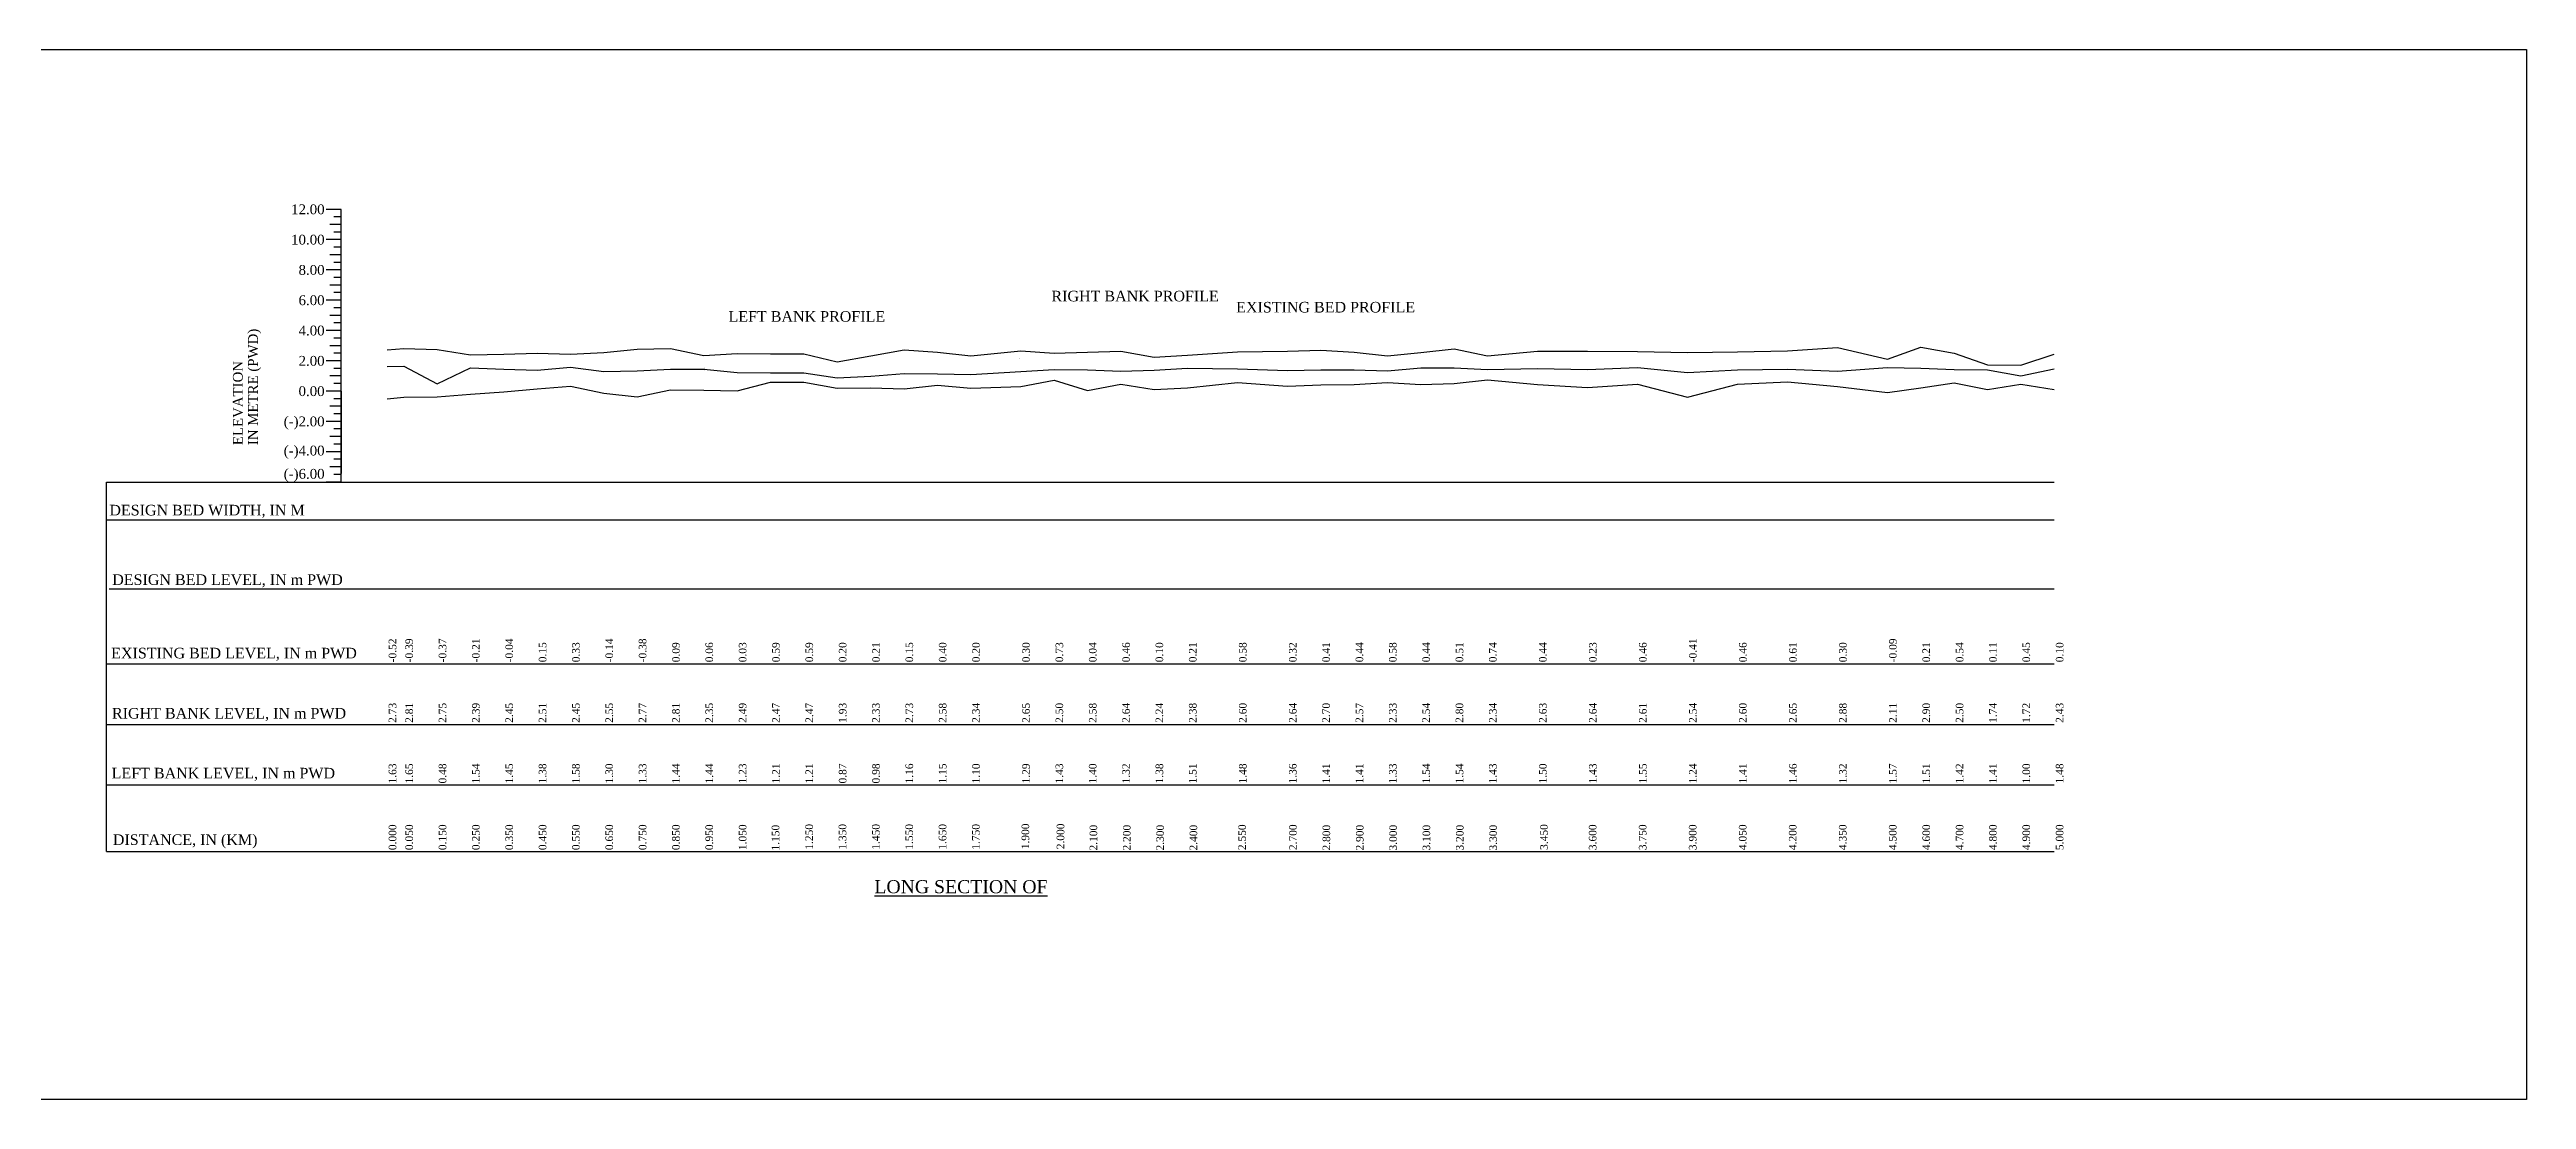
# Model space of a CAD drawing. Header units: metres. Extents: x -148477 to 168932, y -55673 to -2736.
# Drawn here: x -15485.3 to -15321.9, y -15404.2 to -15334.9 of the extents above; entities that cross this region are included whole.
import ezdxf
from ezdxf.enums import TextEntityAlignment as Align

# ---------------------------------------------------------------- set-up
doc = ezdxf.new("R2010")
doc.units = ezdxf.units.M
doc.styles.add('liza', font='times.ttf', dxfattribs={"height": 2})
doc.styles.get("Standard").update_dxf_attribs({"font": 'times.ttf'})

msp = doc.modelspace()

# ---------------------------------------------------------------- linework, layer by layer
at = {"color": 0, "lineweight": 30}
for p, q in [((-15466.0654, -15345.4715), (-15467.0654, -15345.4715)), ((-15466.0654, -15346.4715), (-15466.8154, -15346.4715)), ((-15466.0654, -15345.9715), (-15466.5654, -15345.9715)), ((-15466.0654, -15363.4715), (-15466.0654, -15345.4715)), ((-15466.0654, -15347.4715), (-15467.0654, -15347.4715)), ((-15466.0654, -15347.4715), (-15467.0654, -15347.4715)), ((-15466.0654, -15347.4715), (-15467.0654, -15347.4715)), ((-15466.0654, -15346.9715), (-15466.5654, -15346.9715)), ((-15466.0654, -15347.9715), (-15466.5654, -15347.9715)), ((-15466.0654, -15349.4715), (-15467.0654, -15349.4715)), ((-15466.0654, -15349.4715), (-15467.0654, -15349.4715)), ((-15466.0654, -15348.4715), (-15466.8154, -15348.4715)), ((-15466.0654, -15348.9715), (-15466.5654, -15348.9715)), ((-15466.0654, -15350.4715), (-15466.8154, -15350.4715)), ((-15466.0654, -15350.4715), (-15466.8154, -15350.4715)), ((-15466.0654, -15349.9715), (-15466.5654, -15349.9715)), ((-15466.0654, -15349.9715), (-15466.5654, -15349.9715)), ((-15466.0654, -15350.9715), (-15466.5654, -15350.9715)), ((-15466.0654, -15351.4715), (-15467.0654, -15351.4715)), ((-15466.0654, -15352.4715), (-15466.8154, -15352.4715)), ((-15466.0654, -15351.9715), (-15466.5654, -15351.9715)), ((-15466.0654, -15352.9715), (-15466.5654, -15352.9715)), ((-15466.0654, -15353.4715), (-15467.0654, -15353.4715)), ((-15466.0654, -15354.4715), (-15466.8154, -15354.4715)), ((-15466.0654, -15353.9715), (-15466.5654, -15353.9715)), ((-15466.0654, -15355.4715), (-15467.0654, -15355.4715)), ((-15466.0654, -15354.9715), (-15466.5654, -15354.9715)), ((-15466.0654, -15355.9715), (-15466.5654, -15355.9715)), ((-15466.0654, -15357.4715), (-15467.0654, -15357.4715)), ((-15466.0654, -15356.4715), (-15466.8154, -15356.4715)), ((-15466.0654, -15356.9715), (-15466.5654, -15356.9715)), ((-15466.0654, -15357.9715), (-15466.5654, -15357.9715)), ((-15466.0654, -15359.4715), (-15467.0654, -15359.4715)), ((-15466.0654, -15358.4715), (-15466.8154, -15358.4715)), ((-15466.0654, -15358.9715), (-15466.5654, -15358.9715)), ((-15466.0654, -15360.4715), (-15466.8154, -15360.4715)), ((-15466.0654, -15359.9715), (-15466.5654, -15359.9715)), ((-15466.0654, -15360.9715), (-15466.5654, -15360.9715)), ((-15466.0654, -15361.4715), (-15467.0654, -15361.4715)), ((-15466.0654, -15362.4715), (-15466.8154, -15362.4715)), ((-15466.0654, -15361.9715), (-15466.5654, -15361.9715)), ((-15481.5654, -15363.4715), (-15353.0338, -15363.4715)), ((-15466.0654, -15363.4715), (-15467.0654, -15363.4715)), ((-15466.0654, -15362.9715), (-15466.5654, -15362.9715)), ((-15481.5654, -15365.9662), (-15353.0338, -15365.9662)), ((-15481.3712, -15370.5187), (-15353.0338, -15370.5187)), ((-15481.5654, -15387.8715), (-15353.0338, -15387.8715))]:
    msp.add_line(p, q, dxfattribs=at)
at = {"lineweight": 30}
for p, q in [((-15466.0654, -15357.4715), (-15466.0654, -15362.9015)), ((-15481.5654, -15387.8715), (-15481.5654, -15363.4715)), ((-15481.5654, -15375.4715), (-15353.0338, -15375.4715)), ((-15481.5654, -15379.4715), (-15353.0338, -15379.4715)), ((-15481.5654, -15383.4715), (-15353.0338, -15383.4715))]:
    msp.add_line(p, q, dxfattribs=at)
at = {"color": 6, "linetype": 'Continuous', "lineweight": -3, "ltscale": 0.5}
msp.add_lwpolyline([(-15504.4203, -15334.9213), (-15321.8796, -15334.9213), (-15321.8796, -15404.2323), (-15504.4203, -15404.2323)], close=True, dxfattribs=at)
at = {"color": 3, "lineweight": 30}
msp.add_lwpolyline([(-15419.3297, -15351.1865, 0, 0, 0), (-15420.4859, -15351.1927, 0, 0, 0), (-15421.1055, -15354.1839, 0.2996, 0, 0), (-15421.3346, -15355.3193, 0, 0, 0)], format="xyseb", dxfattribs=at)
at = {"color": 0, "lineweight": 30}
msp.add_lwpolyline([(-15471.0654, -15361.1715, 0, 0, 0), (-15471.0654, -15353.4249, 0.2767, 0, 0), (-15471.0654, -15352.8715, 0, 0, 0)], format="xyseb", dxfattribs=at)
at = {"color": 6, "lineweight": 30}
msp.add_lwpolyline([(-15440.5811, -15352.567, 0, 0, 0), (-15441.2862, -15352.5666, 0, 0, 0), (-15441.8405, -15354.9163, 0.2996, 0, 0), (-15442.1173, -15355.9983, 0, 0, 0)], format="xyseb", dxfattribs=at)
at = {"color": 4, "lineweight": 30}
msp.add_lwpolyline([(-15407.1504, -15351.9962, 0, 0, 0), (-15408.0223, -15351.9769, 0, 0, 0), (-15408.9979, -15356.1066, 0.2996, 0, 0), (-15409.2914, -15357.3559, 0, 0, 0)], format="xyseb", dxfattribs=at)
at = {"color": 4, "linetype": 'Continuous', "lineweight": -3, "ltscale": 0.5}
msp.add_lwpolyline([(-15463.0342, -15354.7415), (-15461.9342, -15354.6615), (-15459.7342, -15354.7215), (-15457.5342, -15355.0815), (-15455.3342, -15355.0215), (-15453.1342, -15354.9615), (-15450.9342, -15355.0215), (-15448.7342, -15354.9215), (-15446.5342, -15354.7015), (-15444.3342, -15354.6615), (-15442.1342, -15355.1215), (-15439.9342, -15354.9815), (-15437.7342, -15355.0015), (-15435.5342, -15355.0015), (-15433.3342, -15355.5415), (-15431.1342, -15355.1415), (-15428.9342, -15354.7415), (-15426.7342, -15354.8915), (-15424.5342, -15355.1315), (-15421.2342, -15354.8215), (-15419.0342, -15354.9715), (-15416.8342, -15354.8915), (-15414.6342, -15354.8315), (-15412.4342, -15355.2315), (-15410.2342, -15355.0915), (-15406.9342, -15354.8715), (-15403.6342, -15354.8315), (-15401.4342, -15354.7715), (-15399.2342, -15354.9015), (-15397.0342, -15355.1415), (-15394.8342, -15354.9315), (-15392.6342, -15354.6715), (-15390.4342, -15355.1315), (-15387.1342, -15354.8415), (-15383.8342, -15354.8315), (-15380.5342, -15354.8615), (-15377.2342, -15354.9315), (-15373.9342, -15354.8715), (-15370.6342, -15354.8215), (-15367.3342, -15354.5915), (-15364.0342, -15355.3615), (-15361.8342, -15354.5715), (-15359.6342, -15354.9715), (-15357.4342, -15355.7315), (-15355.2342, -15355.7515), (-15353.0342, -15355.0415)], dxfattribs=at)
at = {"color": 6, "linetype": 'Continuous', "lineweight": -3, "ltscale": 0.5}
msp.add_lwpolyline([(-15463.0342, -15355.8415), (-15461.9342, -15355.8215), (-15459.7342, -15356.9915), (-15457.5342, -15355.9315), (-15455.3342, -15356.0215), (-15453.1342, -15356.0915), (-15450.9342, -15355.8915), (-15448.7342, -15356.1715), (-15446.5342, -15356.1415), (-15444.3342, -15356.0315), (-15442.1342, -15356.0315), (-15439.9342, -15356.2415), (-15437.7342, -15356.2615), (-15435.5342, -15356.2615), (-15433.3342, -15356.6015), (-15431.1342, -15356.4915), (-15428.9342, -15356.3115), (-15426.7342, -15356.3215), (-15424.5342, -15356.3715), (-15421.2342, -15356.1815), (-15419.0342, -15356.0415), (-15416.8342, -15356.0715), (-15414.6342, -15356.1515), (-15412.4342, -15356.0915), (-15410.2342, -15355.9615), (-15406.9342, -15355.9915), (-15403.6342, -15356.1115), (-15401.4342, -15356.0615), (-15399.2342, -15356.0615), (-15397.0342, -15356.1415), (-15394.8342, -15355.9315), (-15392.6342, -15355.9315), (-15390.4342, -15356.0415), (-15387.1342, -15355.9715), (-15383.8342, -15356.0415), (-15380.5342, -15355.9215), (-15377.2342, -15356.2315), (-15373.9342, -15356.0615), (-15370.6342, -15356.0115), (-15367.3342, -15356.1515), (-15364.0342, -15355.9015), (-15361.8342, -15355.9615), (-15359.6342, -15356.0515), (-15357.4342, -15356.0615), (-15355.2342, -15356.4715), (-15353.0342, -15355.9915)], dxfattribs=at)
at = {"color": 3, "linetype": 'Continuous', "lineweight": -3, "ltscale": 0.5}
msp.add_lwpolyline([(-15463.0342, -15357.9915), (-15461.9342, -15357.8615), (-15459.7342, -15357.8415), (-15457.5342, -15357.6815), (-15455.3342, -15357.5115), (-15453.1342, -15357.3215), (-15450.9342, -15357.1415), (-15448.7342, -15357.6115), (-15446.5342, -15357.8515), (-15444.3342, -15357.3815), (-15442.1342, -15357.4115), (-15439.9342, -15357.4415), (-15437.7342, -15356.8815), (-15435.5342, -15356.8815), (-15433.3342, -15357.2715), (-15431.1342, -15357.2615), (-15428.9342, -15357.3215), (-15426.7342, -15357.0715), (-15424.5342, -15357.2715), (-15421.2342, -15357.1715), (-15419.0342, -15356.7415), (-15416.8342, -15357.4315), (-15414.6342, -15357.0115), (-15412.4342, -15357.3715), (-15410.2342, -15357.2615), (-15406.9342, -15356.8915), (-15403.6342, -15357.1515), (-15401.4342, -15357.0615), (-15399.2342, -15357.0315), (-15397.0342, -15356.8915), (-15394.8342, -15357.0315), (-15392.6342, -15356.9615), (-15390.4342, -15356.7315), (-15387.1342, -15357.0315), (-15383.8342, -15357.2415), (-15380.5342, -15357.0115), (-15377.2342, -15357.8815), (-15373.9342, -15357.0115), (-15370.6342, -15356.8615), (-15367.3342, -15357.1715), (-15364.0342, -15357.5615), (-15361.8342, -15357.2615), (-15359.6342, -15356.9315), (-15357.4342, -15357.3615), (-15355.2342, -15357.0215), (-15353.0342, -15357.3715)], dxfattribs=at)

# ---------------------------------------------------------------- texts
at = {"color": 0, "lineweight": 30}
for s, p in [('12.00', (-15467.1654, -15345.7965)), ('10.00', (-15467.1654, -15347.7965)), ('8.00', (-15467.1654, -15349.7965)), ('6.00', (-15467.1654, -15351.7965)), ('4.00', (-15467.1654, -15353.7965)), ('2.00', (-15467.1654, -15355.7965)), ('0.00', (-15467.1654, -15357.7965)), ('(-)2.00', (-15467.1654, -15359.7965)), ('(-)4.00', (-15467.1654, -15361.7215)), ('(-)6.00', (-15467.1654, -15363.2559))]:
    msp.add_text(s, height=0.65, dxfattribs=at).set_placement(p, align=Align.RIGHT)
for s, p in [('IN METRE (PWD)', (-15471.5654, -15361.0415)), ('ELEVATION', (-15472.5654, -15361.0415))]:
    msp.add_text(s, height=0.65, rotation=90, dxfattribs=at).set_placement(p)
at = {"color": 3, "lineweight": 30, "insert": (-15419.2068, -15350.8471), "char_height": 0.7, "attachment_point": 1}
msp.add_mtext('RIGHT BANK PROFILE', dxfattribs=at)
at = {"color": 6, "lineweight": 30, "insert": (-15440.5163, -15352.1908), "char_height": 0.7, "attachment_point": 1}
msp.add_mtext('LEFT BANK PROFILE', dxfattribs=at)
at = {"color": 4, "lineweight": 30, "insert": (-15407.0188, -15351.5808), "char_height": 0.7, "attachment_point": 1}
msp.add_mtext('EXISTING BED PROFILE', dxfattribs=at)
at = {"color": 0, "lineweight": 30, "char_height": 0.7, "attachment_point": 1}
for s, insert in [('DESIGN BED WIDTH, IN M', (-15481.3676, -15364.9775)), ('DESIGN BED LEVEL, IN m PWD', (-15481.1769, -15369.5658)), ('EXISTING BED LEVEL, IN m PWD', (-15481.2476, -15374.4144)), ('RIGHT BANK LEVEL, IN m PWD', (-15481.1928, -15378.3894)), ('LEFT BANK LEVEL, IN m PWD', (-15481.2156, -15382.3391)), ('DISTANCE, IN (KM)', (-15481.1373, -15386.7322))]:
    msp.add_mtext(s, dxfattribs=dict(at, insert=insert))
at = {"color": 6, "linetype": 'Continuous', "lineweight": -3, "ltscale": 0.5, "char_height": 0.5, "width": 2.15, "attachment_point": 1, "rotation": 90, "style": 'liza'}
for s, insert in [('-0.52', (-15462.9342, -15375.3715)), ('-0.39', (-15461.8342, -15375.3715)), ('-0.37', (-15459.6342, -15375.3715)), ('-0.21', (-15457.4342, -15375.3715)), ('-0.04', (-15455.2342, -15375.3715)), ('0.15', (-15453.0342, -15375.3715)), ('0.33', (-15450.8342, -15375.3715)), ('-0.14', (-15448.6342, -15375.3715)), ('-0.38', (-15446.4342, -15375.3715)), ('0.09', (-15444.2342, -15375.3715)), ('0.06', (-15442.0342, -15375.3715)), ('0.03', (-15439.8342, -15375.3715)), ('0.59', (-15437.6342, -15375.3715)), ('0.59', (-15435.4342, -15375.3715)), ('0.20', (-15433.2342, -15375.3715)), ('0.21', (-15431.0342, -15375.3715)), ('0.15', (-15428.8342, -15375.3715)), ('0.40', (-15426.6342, -15375.3715)), ('0.20', (-15424.4342, -15375.3715)), ('0.30', (-15421.1342, -15375.3715)), ('0.73', (-15418.9342, -15375.3715)), ('0.04', (-15416.7342, -15375.3715)), ('0.46', (-15414.5342, -15375.3715)), ('0.10', (-15412.3342, -15375.3715)), ('0.21', (-15410.1342, -15375.3715)), ('0.58', (-15406.8342, -15375.3715)), ('0.32', (-15403.5342, -15375.3715)), ('0.41', (-15401.3342, -15375.3715)), ('0.44', (-15399.1342, -15375.3715)), ('0.58', (-15396.9342, -15375.3715)), ('0.44', (-15394.7342, -15375.3715)), ('0.51', (-15392.5342, -15375.3715)), ('0.74', (-15390.3342, -15375.3715)), ('0.44', (-15387.0342, -15375.3715)), ('0.23', (-15383.7342, -15375.3715)), ('0.46', (-15380.4342, -15375.3715)), ('-0.41', (-15377.1342, -15375.3715)), ('0.46', (-15373.8342, -15375.3715)), ('0.61', (-15370.5342, -15375.3715)), ('0.30', (-15367.2342, -15375.3715)), ('-0.09', (-15363.9342, -15375.3715)), ('0.21', (-15361.7342, -15375.3715)), ('0.54', (-15359.5342, -15375.3715)), ('0.11', (-15357.3342, -15375.3715)), ('0.45', (-15355.1342, -15375.3715)), ('0.10', (-15352.9342, -15375.3715)), ('2.73', (-15462.9342, -15379.3715)), ('2.81', (-15461.8342, -15379.3715)), ('2.75', (-15459.6342, -15379.3715)), ('2.39', (-15457.4342, -15379.3715)), ('2.45', (-15455.2342, -15379.3715)), ('2.51', (-15453.0342, -15379.3715)), ('2.45', (-15450.8342, -15379.3715)), ('2.55', (-15448.6342, -15379.3715)), ('2.77', (-15446.4342, -15379.3715)), ('2.81', (-15444.2342, -15379.3715)), ('2.35', (-15442.0342, -15379.3715)), ('2.49', (-15439.8342, -15379.3715)), ('2.47', (-15437.6342, -15379.3715)), ('2.47', (-15435.4342, -15379.3715)), ('1.93', (-15433.2342, -15379.3715)), ('2.33', (-15431.0342, -15379.3715)), ('2.73', (-15428.8342, -15379.3715)), ('2.58', (-15426.6342, -15379.3715)), ('2.34', (-15424.4342, -15379.3715)), ('2.65', (-15421.1342, -15379.3715)), ('2.50', (-15418.9342, -15379.3715)), ('2.58', (-15416.7342, -15379.3715)), ('2.64', (-15414.5342, -15379.3715)), ('2.24', (-15412.3342, -15379.3715)), ('2.38', (-15410.1342, -15379.3715)), ('2.60', (-15406.8342, -15379.3715)), ('2.64', (-15403.5342, -15379.3715)), ('2.70', (-15401.3342, -15379.3715)), ('2.57', (-15399.1342, -15379.3715)), ('2.33', (-15396.9342, -15379.3715)), ('2.54', (-15394.7342, -15379.3715)), ('2.80', (-15392.5342, -15379.3715)), ('2.34', (-15390.3342, -15379.3715)), ('2.63', (-15387.0342, -15379.3715)), ('2.64', (-15383.7342, -15379.3715)), ('2.61', (-15380.4342, -15379.3715)), ('2.54', (-15377.1342, -15379.3715)), ('2.60', (-15373.8342, -15379.3715)), ('2.65', (-15370.5342, -15379.3715)), ('2.88', (-15367.2342, -15379.3715)), ('2.11', (-15363.9342, -15379.3715)), ('2.90', (-15361.7342, -15379.3715)), ('2.50', (-15359.5342, -15379.3715)), ('1.74', (-15357.3342, -15379.3715)), ('1.72', (-15355.1342, -15379.3715)), ('2.43', (-15352.9342, -15379.3715)), ('1.63', (-15462.9342, -15383.3715)), ('1.65', (-15461.8342, -15383.3715)), ('0.48', (-15459.6342, -15383.3715)), ('1.54', (-15457.4342, -15383.3715)), ('1.45', (-15455.2342, -15383.3715)), ('1.38', (-15453.0342, -15383.3715)), ('1.58', (-15450.8342, -15383.3715)), ('1.30', (-15448.6342, -15383.3715)), ('1.33', (-15446.4342, -15383.3715)), ('1.44', (-15444.2342, -15383.3715)), ('1.44', (-15442.0342, -15383.3715)), ('1.23', (-15439.8342, -15383.3715)), ('1.21', (-15437.6342, -15383.3715)), ('1.21', (-15435.4342, -15383.3715)), ('0.87', (-15433.2342, -15383.3715)), ('0.98', (-15431.0342, -15383.3715)), ('1.16', (-15428.8342, -15383.3715)), ('1.15', (-15426.6342, -15383.3715)), ('1.10', (-15424.4342, -15383.3715)), ('1.29', (-15421.1342, -15383.3715)), ('1.43', (-15418.9342, -15383.3715)), ('1.40', (-15416.7342, -15383.3715)), ('1.32', (-15414.5342, -15383.3715)), ('1.38', (-15412.3342, -15383.3715)), ('1.51', (-15410.1342, -15383.3715)), ('1.48', (-15406.8342, -15383.3715)), ('1.36', (-15403.5342, -15383.3715)), ('1.41', (-15401.3342, -15383.3715)), ('1.41', (-15399.1342, -15383.3715)), ('1.33', (-15396.9342, -15383.3715)), ('1.54', (-15394.7342, -15383.3715)), ('1.54', (-15392.5342, -15383.3715)), ('1.43', (-15390.3342, -15383.3715)), ('1.50', (-15387.0342, -15383.3715)), ('1.43', (-15383.7342, -15383.3715)), ('1.55', (-15380.4342, -15383.3715)), ('1.24', (-15377.1342, -15383.3715)), ('1.41', (-15373.8342, -15383.3715)), ('1.46', (-15370.5342, -15383.3715)), ('1.32', (-15367.2342, -15383.3715)), ('1.57', (-15363.9342, -15383.3715)), ('1.51', (-15361.7342, -15383.3715)), ('1.42', (-15359.5342, -15383.3715)), ('1.41', (-15357.3342, -15383.3715)), ('1.00', (-15355.1342, -15383.3715)), ('1.48', (-15352.9342, -15383.3715)), ('0.000', (-15462.9342, -15387.7715)), ('0.050', (-15461.8342, -15387.7715)), ('0.150', (-15459.6342, -15387.7715)), ('0.250', (-15457.4342, -15387.7715)), ('0.350', (-15455.2342, -15387.7715)), ('0.450', (-15453.0342, -15387.7715)), ('0.550', (-15450.8342, -15387.7715)), ('0.650', (-15448.6342, -15387.7715)), ('0.750', (-15446.4342, -15387.7715)), ('0.850', (-15444.2342, -15387.7715)), ('0.950', (-15442.0342, -15387.7715)), ('1.050', (-15439.8342, -15387.7715)), ('1.150', (-15437.6621, -15387.7995)), ('1.250', (-15435.4431, -15387.7435)), ('1.350', (-15433.2431, -15387.7435)), ('1.450', (-15431.0431, -15387.7435)), ('1.550', (-15428.8431, -15387.7435)), ('1.650', (-15426.6431, -15387.7435)), ('1.750', (-15424.4431, -15387.7435)), ('1.900', (-15421.176, -15387.7154)), ('2.000', (-15418.859, -15387.7154)), ('2.100', (-15416.6869, -15387.7996)), ('2.200', (-15414.4869, -15387.7996)), ('2.300', (-15412.2869, -15387.7996)), ('2.400', (-15410.0869, -15387.7996)), ('2.550', (-15406.876, -15387.7715)), ('2.700', (-15403.5195, -15387.7715)), ('2.800', (-15401.3152, -15387.7996)), ('2.900', (-15399.1152, -15387.7996)), ('3.000', (-15396.9152, -15387.7996)), ('3.100', (-15394.7152, -15387.7996)), ('3.200', (-15392.5152, -15387.7996)), ('3.300', (-15390.3152, -15387.7996)), ('3.450', (-15386.9563, -15387.7597)), ('3.600', (-15383.7466, -15387.7715)), ('3.750', (-15380.4466, -15387.7715)), ('3.900', (-15377.1466, -15387.7715)), ('4.050', (-15373.8466, -15387.7715)), ('4.200', (-15370.5466, -15387.7715)), ('4.350', (-15367.2466, -15387.7715)), ('4.500', (-15363.9466, -15387.7715)), ('4.600', (-15361.7342, -15387.7715)), ('4.700', (-15359.5342, -15387.7715)), ('4.800', (-15357.3342, -15387.7715)), ('4.900', (-15355.1342, -15387.7715)), ('5.000', (-15352.9342, -15387.7715))]:
    msp.add_mtext(s, dxfattribs=dict(at, insert=insert))
at = {"color": 0, "linetype": 'ByBlock', "lineweight": 30, "insert": (-15430.8894, -15389.7535), "char_height": 0.861585, "width": 43.932388, "attachment_point": 1}
msp.add_mtext('\\pi-861.6,l861.6,t3.705e+004;{\\LLONG SECTION OF   }', dxfattribs=at)

doc.saveas('drawing.dxf')
